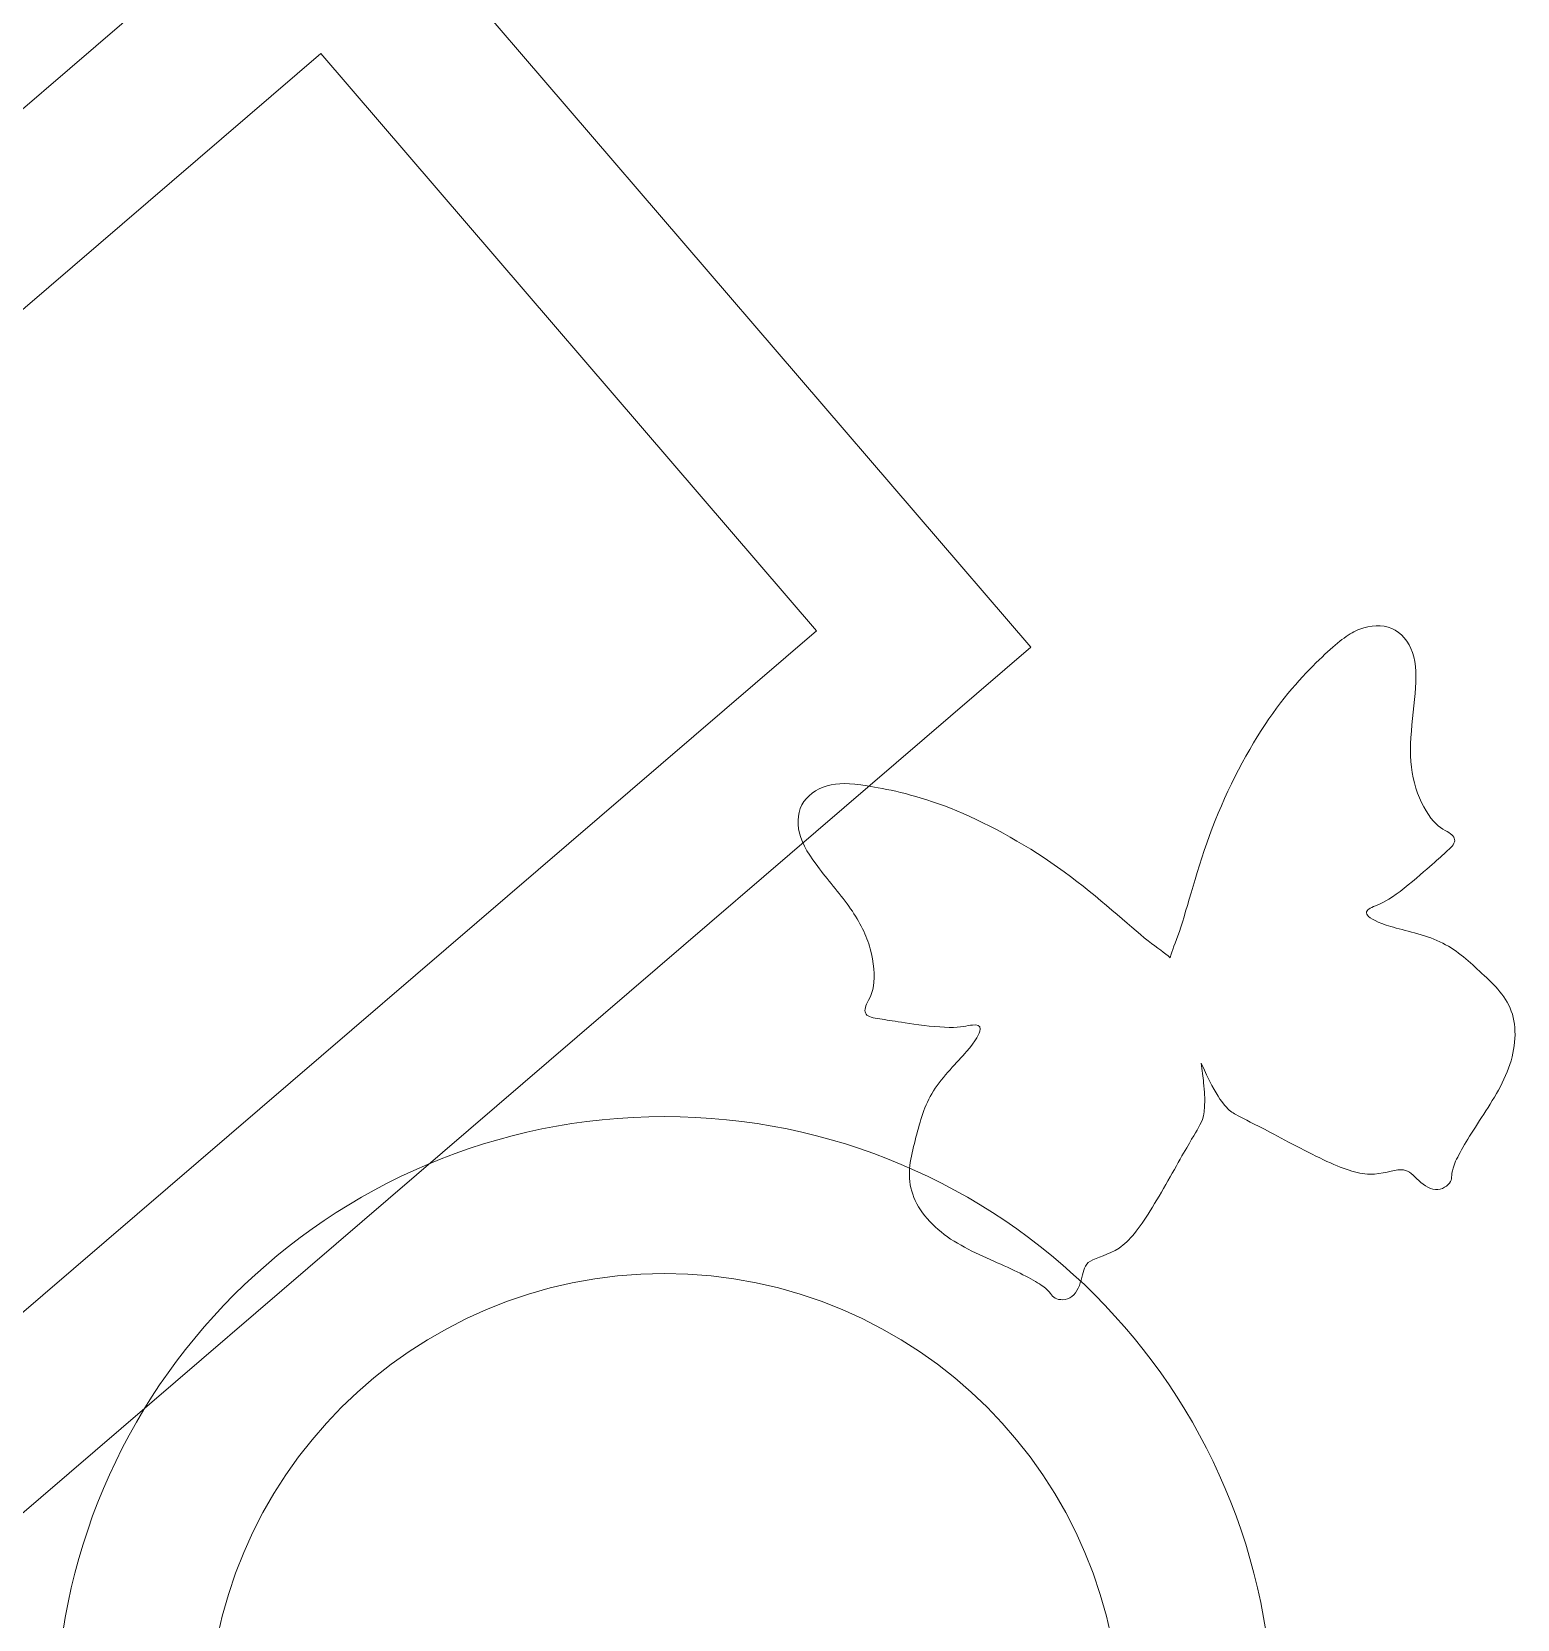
# Model space of a CAD drawing. Header units: millimetres. Extents: x -282 to 506, y 179 to 784.
# Drawn here: x 311.2 to 506.5, y 371.1 to 579.7 of the extents above; entities that cross this region are included whole.
import ezdxf

# ---------------------------------------------------------------- set-up
doc = ezdxf.new("R2010")
doc.units = ezdxf.units.MM
doc.header["$MEASUREMENT"] = 0
doc.layers.add('layer 1', color=7, linetype='Continuous')

msp = doc.modelspace()

# ---------------------------------------------------------------- linework, layer by layer
at = {"layer": 'layer 1', "color": 250, "lineweight": 20}
for points, knots in [([(351.3376, 605.0576), (351.3376, 605.0576), (442.5448, 498.8443), (442.5448, 498.8443), (442.5448, 498.8443), (442.5448, 498.8443), (298.3982, 375.0632), (298.3982, 375.0632), (298.3982, 375.0632), (298.3982, 375.0632), (207.191, 481.2765), (207.191, 481.2765), (207.191, 481.2765), (207.191, 481.2765), (351.3376, 605.0576), (351.3376, 605.0576)], [0, 0, 0, 0, 0.2, 0.2, 0.2, 0.2, 0.4, 0.4, 0.4, 0.4, 0.6, 0.6, 0.6, 0.6, 1, 1, 1, 1]), ([(349.1939, 576.8547), (349.1939, 576.8547), (414.3418, 500.9881), (414.3418, 500.9881), (414.3418, 500.9881), (414.3418, 500.9881), (300.5419, 403.2661), (300.5419, 403.2661), (300.5419, 403.2661), (300.5419, 403.2661), (235.394, 479.1327), (235.394, 479.1327), (235.394, 479.1327), (235.394, 479.1327), (349.1939, 576.8547), (349.1939, 576.8547)], [0, 0, 0, 0, 0.2, 0.2, 0.2, 0.2, 0.4, 0.4, 0.4, 0.4, 0.6, 0.6, 0.6, 0.6, 1, 1, 1, 1]), ([(465.2444, 441.5838), (465.1658, 442.3443), (465.0532, 443.2197), (464.9145, 444.1585), (464.9145, 444.1585), (465.3063, 443.2942), (465.6856, 442.4974), (466.0311, 441.8156), (466.0311, 441.8156), (467.6995, 438.523), (468.5791, 437.9088), (469.4538, 437.4096), (469.4538, 437.4096), (470.3285, 436.9105), (471.1985, 436.5264), (473.2285, 435.4652), (473.2285, 435.4652), (475.2584, 434.4041), (478.4484, 432.6658), (480.9858, 431.463), (480.9858, 431.463), (483.5232, 430.2603), (485.408, 429.5929), (487.0767, 429.5605), (487.0767, 429.5605), (488.7455, 429.5281), (490.198, 430.1306), (491.153, 430.1499), (491.153, 430.1499), (492.1077, 430.1692), (492.565, 429.6054), (493.2491, 428.9627), (493.2491, 428.9627), (493.9332, 428.3201), (494.8443, 427.5988), (495.7079, 427.533), (495.7079, 427.533), (496.5714, 427.4671), (497.3873, 428.0568), (497.6708, 428.5768), (497.6708, 428.5768), (497.9542, 429.097), (497.705, 429.5476), (498.163, 430.7596), (498.163, 430.7596), (498.621, 431.9715), (499.7863, 433.9448), (501.2255, 436.1734), (501.2255, 436.1734), (502.6648, 438.4021), (504.3782, 440.8862), (505.3272, 443.4943), (505.3272, 443.4943), (506.2762, 446.1025), (506.4611, 448.8349), (505.6802, 450.9917), (505.6802, 450.9917), (504.8993, 453.1485), (503.1528, 454.7299), (501.5182, 456.2277), (501.5182, 456.2277), (499.8835, 457.7255), (498.3607, 459.1398), (496.3009, 460.1048), (496.3009, 460.1048), (494.241, 461.07), (491.644, 461.5857), (489.8601, 462.1081), (489.8601, 462.1081), (488.0762, 462.6305), (487.1053, 463.1596), (486.7759, 463.5865), (486.7759, 463.5865), (486.4463, 464.0134), (486.7581, 464.338), (487.3427, 464.6266), (487.3427, 464.6266), (487.9271, 464.9152), (488.7841, 465.1677), (490.0507, 466.0065), (490.0507, 466.0065), (491.3172, 466.8453), (492.9932, 468.2705), (494.1509, 469.281), (494.1509, 469.281), (495.3087, 470.2916), (495.9481, 470.8874), (496.5956, 471.4565), (496.5956, 471.4565), (497.2429, 472.0256), (497.8982, 472.5679), (498.136, 473.0454), (498.136, 473.0454), (498.3736, 473.5229), (498.1939, 473.9358), (497.6768, 474.3074), (497.6768, 474.3074), (497.1598, 474.6791), (496.3058, 475.0096), (495.4387, 475.9767), (495.4387, 475.9767), (494.5716, 476.9439), (493.6918, 478.5475), (493.1443, 480.3073), (493.1443, 480.3073), (492.5967, 482.0672), (492.3816, 483.9832), (492.4485, 486.1278), (492.4485, 486.1278), (492.5153, 488.2724), (492.8641, 490.6456), (493.035, 492.7335), (493.035, 492.7335), (493.2058, 494.8214), (493.1989, 496.6241), (492.7034, 498.1082), (492.7034, 498.1082), (492.208, 499.5923), (491.2243, 500.7578), (489.962, 501.2883), (489.962, 501.2883), (488.6996, 501.8188), (487.1585, 501.7142), (485.7706, 501.1888), (485.7706, 501.1888), (484.3826, 500.6636), (483.1476, 499.7177), (481.1834, 497.8875), (481.1834, 497.8875), (479.2193, 496.0572), (476.526, 493.3427), (473.8159, 489.4007), (473.8159, 489.4007), (471.1057, 485.4587), (468.3786, 480.2893), (466.3734, 475.0412), (466.3734, 475.0412), (464.3681, 469.7932), (463.0845, 464.4668), (462.0505, 461.4552), (462.0505, 461.4552), (461.5208, 459.912), (461.0565, 458.9766), (460.8423, 457.9828), (460.8423, 457.9828), (460.1212, 458.7011), (459.2206, 459.2345), (457.9344, 460.2427), (457.9344, 460.2427), (455.4243, 462.2104), (451.4453, 465.9866), (446.8992, 469.3047), (446.8992, 469.3047), (442.3532, 472.6229), (437.2401, 475.4829), (432.8082, 477.321), (432.8082, 477.321), (428.3765, 479.1592), (424.6259, 479.9756), (421.9719, 480.4455), (421.9719, 480.4455), (419.3179, 480.9153), (417.7605, 481.0386), (416.3025, 480.7255), (416.3025, 480.7255), (414.8445, 480.4125), (413.4857, 479.663), (412.7075, 478.5314), (412.7075, 478.5314), (411.9293, 477.3998), (411.7316, 475.8863), (412.1195, 474.3705), (412.1195, 474.3705), (412.5075, 472.8548), (413.4812, 471.3369), (414.7602, 469.676), (414.7602, 469.676), (416.0393, 468.0152), (417.6235, 466.2115), (418.8455, 464.4465), (418.8455, 464.4465), (420.0674, 462.6816), (420.9268, 460.9554), (421.4207, 459.1797), (421.4207, 459.1797), (421.9145, 457.404), (422.0427, 455.5789), (421.8357, 454.2954), (421.8357, 454.2954), (421.6287, 453.0119), (421.0869, 452.2702), (420.852, 451.6771), (420.852, 451.6771), (420.6171, 451.0839), (420.6897, 450.6395), (421.1499, 450.3676), (421.1499, 450.3676), (421.6102, 450.0957), (422.4586, 449.9963), (423.3147, 449.8701), (423.3147, 449.8701), (424.171, 449.7439), (425.035, 449.591), (426.5623, 449.3713), (426.5623, 449.3713), (428.0896, 449.1518), (430.28, 448.8655), (431.8058, 448.8492), (431.8058, 448.8492), (433.3316, 448.833), (434.1929, 449.0867), (434.8434, 449.1618), (434.8434, 449.1618), (435.4941, 449.2371), (435.934, 449.1339), (435.8875, 448.5963), (435.8875, 448.5963), (435.8412, 448.0587), (435.3085, 447.0867), (434.0853, 445.6785), (434.0853, 445.6785), (432.8621, 444.2703), (430.9483, 442.4258), (429.7326, 440.4958), (429.7326, 440.4958), (428.5167, 438.5658), (427.9989, 436.5504), (427.4318, 434.404), (427.4318, 434.404), (426.8648, 432.2577), (426.2487, 429.9803), (426.761, 427.7444), (426.761, 427.7444), (427.2734, 425.5085), (428.9144, 423.314), (431.1336, 421.6391), (431.1336, 421.6391), (433.3527, 419.9641), (436.1502, 418.8088), (438.5772, 417.7191), (438.5772, 417.7191), (441.0042, 416.6293), (443.0611, 415.6051), (444.1065, 414.8361), (444.1065, 414.8361), (445.1522, 414.0671), (445.1865, 413.5532), (445.7086, 413.2703), (445.7086, 413.2703), (446.2308, 412.9876), (447.2405, 412.9357), (447.9342, 413.4602), (447.9342, 413.4602), (448.628, 413.9849), (449.0058, 415.0858), (449.2345, 415.9972), (449.2345, 415.9972), (449.4632, 416.9088), (449.543, 417.6309), (450.3602, 418.1335), (450.3602, 418.1335), (451.1774, 418.6363), (452.7321, 418.9196), (454.1242, 419.8536), (454.1242, 419.8536), (455.5164, 420.7877), (456.746, 422.3725), (458.2361, 424.7616), (458.2361, 424.7616), (459.7261, 427.1508), (461.4764, 430.3443), (462.6147, 432.3387), (462.6147, 432.3387), (463.7531, 434.3332), (464.2793, 435.1286), (464.7471, 436.0231), (464.7471, 436.0231), (465.2148, 436.9178), (465.624, 437.9116), (465.2444, 441.5838)], [0, 0, 0, 0, 0.01408451, 0.01408451, 0.01408451, 0.01408451, 0.02816901, 0.02816901, 0.02816901, 0.02816901, 0.04225352, 0.04225352, 0.04225352, 0.04225352, 0.05633803, 0.05633803, 0.05633803, 0.05633803, 0.07042254, 0.07042254, 0.07042254, 0.07042254, 0.08450704, 0.08450704, 0.08450704, 0.08450704, 0.09859155, 0.09859155, 0.09859155, 0.09859155, 0.11267606, 0.11267606, 0.11267606, 0.11267606, 0.12676056, 0.12676056, 0.12676056, 0.12676056, 0.14084507, 0.14084507, 0.14084507, 0.14084507, 0.15492958, 0.15492958, 0.15492958, 0.15492958, 0.16901408, 0.16901408, 0.16901408, 0.16901408, 0.18309859, 0.18309859, 0.18309859, 0.18309859, 0.1971831, 0.1971831, 0.1971831, 0.1971831, 0.21126761, 0.21126761, 0.21126761, 0.21126761, 0.22535211, 0.22535211, 0.22535211, 0.22535211, 0.23943662, 0.23943662, 0.23943662, 0.23943662, 0.25352113, 0.25352113, 0.25352113, 0.25352113, 0.26760563, 0.26760563, 0.26760563, 0.26760563, 0.28169014, 0.28169014, 0.28169014, 0.28169014, 0.29577465, 0.29577465, 0.29577465, 0.29577465, 0.30985915, 0.30985915, 0.30985915, 0.30985915, 0.32394366, 0.32394366, 0.32394366, 0.32394366, 0.33802817, 0.33802817, 0.33802817, 0.33802817, 0.35211268, 0.35211268, 0.35211268, 0.35211268, 0.36619718, 0.36619718, 0.36619718, 0.36619718, 0.38028169, 0.38028169, 0.38028169, 0.38028169, 0.3943662, 0.3943662, 0.3943662, 0.3943662, 0.4084507, 0.4084507, 0.4084507, 0.4084507, 0.42253521, 0.42253521, 0.42253521, 0.42253521, 0.43661972, 0.43661972, 0.43661972, 0.43661972, 0.45070423, 0.45070423, 0.45070423, 0.45070423, 0.46478873, 0.46478873, 0.46478873, 0.46478873, 0.47887324, 0.47887324, 0.47887324, 0.47887324, 0.49295775, 0.49295775, 0.49295775, 0.49295775, 0.50704225, 0.50704225, 0.50704225, 0.50704225, 0.52112676, 0.52112676, 0.52112676, 0.52112676, 0.53521127, 0.53521127, 0.53521127, 0.53521127, 0.54929577, 0.54929577, 0.54929577, 0.54929577, 0.56338028, 0.56338028, 0.56338028, 0.56338028, 0.57746479, 0.57746479, 0.57746479, 0.57746479, 0.5915493, 0.5915493, 0.5915493, 0.5915493, 0.6056338, 0.6056338, 0.6056338, 0.6056338, 0.61971831, 0.61971831, 0.61971831, 0.61971831, 0.63380282, 0.63380282, 0.63380282, 0.63380282, 0.64788732, 0.64788732, 0.64788732, 0.64788732, 0.66197183, 0.66197183, 0.66197183, 0.66197183, 0.67605634, 0.67605634, 0.67605634, 0.67605634, 0.69014085, 0.69014085, 0.69014085, 0.69014085, 0.70422535, 0.70422535, 0.70422535, 0.70422535, 0.71830986, 0.71830986, 0.71830986, 0.71830986, 0.73239437, 0.73239437, 0.73239437, 0.73239437, 0.74647887, 0.74647887, 0.74647887, 0.74647887, 0.76056338, 0.76056338, 0.76056338, 0.76056338, 0.77464789, 0.77464789, 0.77464789, 0.77464789, 0.78873239, 0.78873239, 0.78873239, 0.78873239, 0.8028169, 0.8028169, 0.8028169, 0.8028169, 0.81690141, 0.81690141, 0.81690141, 0.81690141, 0.83098592, 0.83098592, 0.83098592, 0.83098592, 0.84507042, 0.84507042, 0.84507042, 0.84507042, 0.85915493, 0.85915493, 0.85915493, 0.85915493, 0.87323944, 0.87323944, 0.87323944, 0.87323944, 0.88732394, 0.88732394, 0.88732394, 0.88732394, 0.90140845, 0.90140845, 0.90140845, 0.90140845, 0.91549296, 0.91549296, 0.91549296, 0.91549296, 0.92957746, 0.92957746, 0.92957746, 0.92957746, 0.94366197, 0.94366197, 0.94366197, 0.94366197, 0.95774648, 0.95774648, 0.95774648, 0.95774648, 0.97183099, 0.97183099, 0.97183099, 0.97183099, 1, 1, 1, 1]), ([(394.3671, 437.126), (438.55, 437.126), (474.3672, 401.3087), (474.3672, 357.1259), (474.3672, 357.1259), (474.3672, 312.9432), (438.55, 277.126), (394.3671, 277.126), (394.3671, 277.126), (350.1843, 277.126), (314.3672, 312.9432), (314.3672, 357.1259), (314.3672, 357.1259), (314.3672, 401.3087), (350.1843, 437.126), (394.3671, 437.126)], [0, 0, 0, 0, 0.2, 0.2, 0.2, 0.2, 0.4, 0.4, 0.4, 0.4, 0.6, 0.6, 0.6, 0.6, 1, 1, 1, 1]), ([(394.3597, 416.4874), (427.4969, 416.4874), (454.3597, 389.6244), (454.3597, 356.4874), (454.3597, 356.4874), (454.3597, 323.3504), (427.4969, 296.4874), (394.3597, 296.4874), (394.3597, 296.4874), (361.2225, 296.4874), (334.3597, 323.3504), (334.3597, 356.4874), (334.3597, 356.4874), (334.3597, 389.6244), (361.2225, 416.4874), (394.3597, 416.4874)], [0, 0, 0, 0, 0.2, 0.2, 0.2, 0.2, 0.4, 0.4, 0.4, 0.4, 0.6, 0.6, 0.6, 0.6, 1, 1, 1, 1])]:
    msp.add_open_spline(points, degree=3, knots=knots, dxfattribs=at)

doc.saveas('drawing.dxf')
